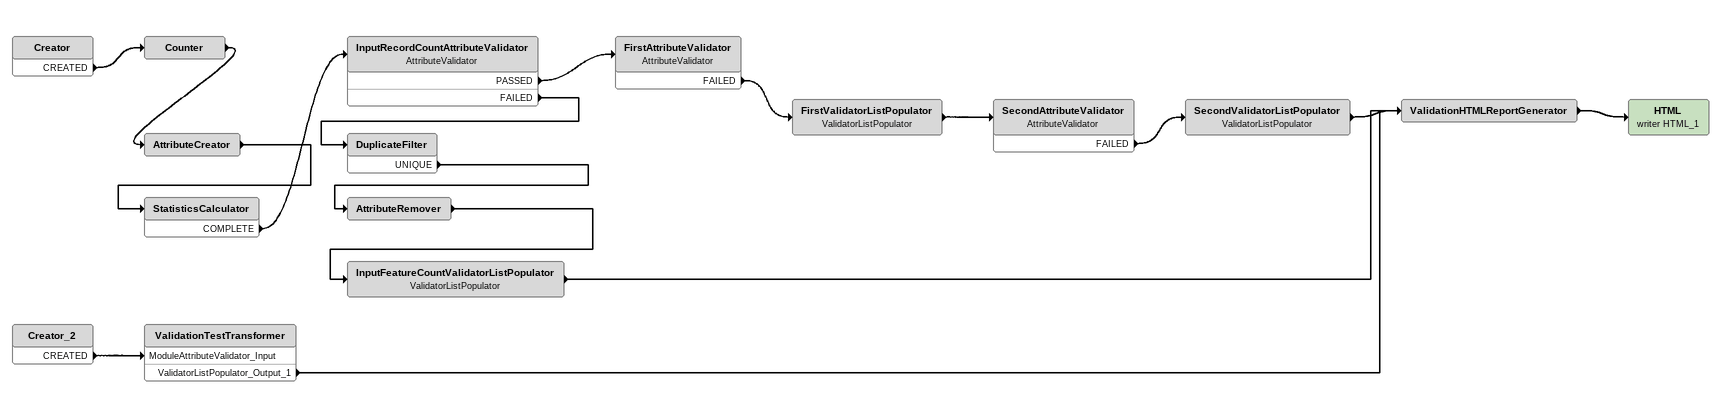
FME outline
Creator
    CREATED -> Counter
Counter
    -> AttributeCreator
AttributeCreator
    -> StatisticsCalculator
StatisticsCalculator
    COMPLETE -> InputRecordCountAttributeValidator
InputRecordCountAttributeValidator: AttributeValidator
    PASSED -> FirstAttributeValidator
    FAILED -> DuplicateFilter
FirstAttributeValidator: AttributeValidator
    FAILED -> FirstValidatorListPopulator
FirstValidatorListPopulator: ValidatorListPopulator
    -> SecondAttributeValidator
SecondAttributeValidator: AttributeValidator
    FAILED -> SecondValidatorListPopulator
SecondValidatorListPopulator: ValidatorListPopulator
    -> ValidationHTMLReportGenerator
DuplicateFilter
    UNIQUE -> AttributeRemover
AttributeRemover
    -> InputFeatureCountValidatorListPopulator
InputFeatureCountValidatorListPopulator: ValidatorListPopulator
    -> ValidationHTMLReportGenerator
Creator_2
    CREATED -> ValidationTestTransformer [ModuleAttributeValidator_Input]
ValidationTestTransformer
    ValidatorListPopulator_Output_1 -> ValidationHTMLReportGenerator
ValidationHTMLReportGenerator
    -> HTML (writer HTML_1)
HTML (writer HTML_1)
